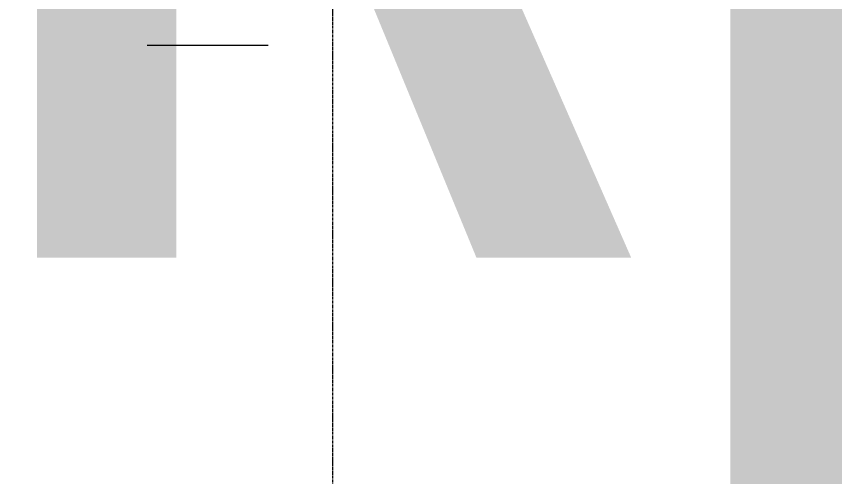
# Model space of a CAD drawing. Header units: millimetres. Extents: x 0 to 168960, y -92093 to 443706.
# Drawn here: x 23089 to 25944, y 102024 to 103631 of the extents above; entities that cross this region are included whole.
import ezdxf
from ezdxf.enums import TextEntityAlignment as Align

# ---------------------------------------------------------------- set-up
doc = ezdxf.new("R2018")
doc.units = ezdxf.units.MM
doc.linetypes.add('осевая', pattern=[50.8, 31.75, -6.35, 6.35, -6.35])
for name, color, linetype, lineweight in [('_0', 7, 'Continuous', 15), ('АР_Названия помещений', 124, 'Continuous', 5), ('АР_Номер помещения', 1, 'Continuous', 25), ('АР_Помещения_площадь', 19, 'Continuous', 9)]:
    doc.layers.add(name, color=color, linetype=linetype, lineweight=lineweight)
doc.styles.add('ISOCPEUR', font='isocpeur.ttf', dxfattribs={"height": 175})
doc.styles.get("Standard").update_dxf_attribs({"font": 'arial.ttf'})

# ---------------------------------------------------------------- blocks, each defined once
blk = doc.blocks.new('*U289')
at = {"color": 8, "style": 'ISOCPEUR', "width": 0.7, "flags": 1}
blk.add_attdef('КАТЕГОРИЯ', (-499.2, -2092.2), '', height=250, dxfattribs=at)
at = {"layer": 'АР_Номер помещения', "color": 8, "style": 'ISOCPEUR', "width": 0.7}
blk.add_attdef('НОМЕР_ПОМЕЩЕНИЯ', text='', height=300, dxfattribs=at).set_placement((-19098.7, 1732.7), align=Align.MIDDLE_CENTER)
at = {"layer": 'АР_Помещения_площадь', "color": 8, "lineweight": 30, "width": 0.7, "flags": 104}
blk.add_attdef('ИМЯ_ПОМЕЩЕНИЯ', text='', height=100, dxfattribs=at).set_placement((157.6, 1217.1), align=Align.MIDDLE_CENTER)
at = {"layer": 'АР_Помещения_площадь', "color": 8, "style": 'ISOCPEUR', "width": 0.7}
blk.add_attdef('ПЛОЩАДЬ_ПОМЕЩЕНИЯ', text='', height=200, dxfattribs=at).set_placement((-16823.8, 938.2), align=Align.MIDDLE_RIGHT)
blk = doc.blocks.new('*U266')
at = {"color": 8, "style": 'ISOCPEUR', "width": 0.7, "flags": 1}
blk.add_attdef('КАТЕГОРИЯ', (-499.2, -2092.2), '', height=250, dxfattribs=at)
at = {"layer": 'АР_Номер помещения', "color": 8, "style": 'ISOCPEUR', "width": 0.7}
blk.add_attdef('НОМЕР_ПОМЕЩЕНИЯ', text='', height=300, dxfattribs=at).set_placement((-20638.7, 1708.8), align=Align.MIDDLE_CENTER)
at = {"layer": 'АР_Помещения_площадь', "color": 8, "lineweight": 30, "width": 0.7, "flags": 104}
blk.add_attdef('ИМЯ_ПОМЕЩЕНИЯ', text='', height=100, dxfattribs=at).set_placement((157.6, 1217.1), align=Align.MIDDLE_CENTER)
at = {"layer": 'АР_Помещения_площадь', "color": 8, "style": 'ISOCPEUR', "width": 0.7}
blk.add_attdef('ПЛОЩАДЬ_ПОМЕЩЕНИЯ', text='', height=200, dxfattribs=at).set_placement((-11185.6, -2360.5), align=Align.MIDDLE_RIGHT)
blk = doc.blocks.new('*U250')
at = {"color": 8, "style": 'ISOCPEUR', "width": 0.7, "flags": 1}
blk.add_attdef('КАТЕГОРИЯ', (-499.2, -2092.2), '', height=250, dxfattribs=at)
at = {"layer": 'АР_Номер помещения', "color": 8, "style": 'ISOCPEUR', "width": 0.7}
blk.add_attdef('НОМЕР_ПОМЕЩЕНИЯ', text='', height=300, dxfattribs=at).set_placement((-22604.6, 7861.9), align=Align.MIDDLE_CENTER)
at = {"layer": 'АР_Помещения_площадь', "color": 8, "style": 'ISOCPEUR', "width": 0.7}
blk.add_attdef('ПЛОЩАДЬ_ПОМЕЩЕНИЯ', text='', height=200, dxfattribs=at).set_placement((-14594.9, 3336.5), align=Align.MIDDLE_RIGHT)
at = {"layer": 'АР_Помещения_площадь', "color": 8, "lineweight": 30, "width": 0.7, "flags": 104}
blk.add_attdef('ИМЯ_ПОМЕЩЕНИЯ', text='', height=100, dxfattribs=at).set_placement((157.6, 1217.1), align=Align.MIDDLE_CENTER)
blk = doc.blocks.new('*U251')
at = {"layer": 'АР_Помещения_площадь', "color": 8}
blk.add_line((-14902.8, 3101), (-15325.1, 3101), dxfattribs=at)
at = {"color": 8, "style": 'ISOCPEUR', "width": 0.7, "flags": 1}
blk.add_attdef('КАТЕГОРИЯ', (-499.2, -2092.2), '', height=250, dxfattribs=at)
at = {"layer": 'АР_Номер помещения', "color": 8, "style": 'ISOCPEUR', "width": 0.7}
blk.add_attdef('НОМЕР_ПОМЕЩЕНИЯ', text='', height=300, dxfattribs=at).set_placement((-23270.6, 7877.3), align=Align.MIDDLE_CENTER)
at = {"layer": 'АР_Помещения_площадь', "color": 8, "style": 'ISOCPEUR', "width": 0.7}
blk.add_attdef('ПЛОЩАДЬ_ПОМЕЩЕНИЯ', text='', height=200, dxfattribs=at).set_placement((-14897.9, 3347.5), align=Align.MIDDLE_RIGHT)
at = {"layer": 'АР_Помещения_площадь', "color": 8, "lineweight": 30, "width": 0.7, "flags": 104}
blk.add_attdef('ИМЯ_ПОМЕЩЕНИЯ', text='', height=100, dxfattribs=at).set_placement((157.6, 1217.1), align=Align.MIDDLE_CENTER)

msp = doc.modelspace()

# ---------------------------------------------------------------- linework, layer by layer
at = {"layer": '_0', "linetype": 'осевая', "ltscale": 0.3}
msp.add_line((24193.71, 94017.929), (24193.71, 111160.564), dxfattribs=at)

# ---------------------------------------------------------------- block references
at = {"layer": '_0'}
ref = msp.add_blockref('*U289', (34536.627, 140089.43), dxfattribs=at)
lines = msp.add_mtext('\\W0.8000;Информационный\\Pбиблиотечный центр (хранение (закрытый фонд) и выдачи книг)', dxfattribs={"layer": 'АР_Названия помещений', "color": 8, "insert": (15339.179, 142409.833), "char_height": 5167.03637, "width": 1779.62855, "attachment_point": 1})
ref.add_attrib('ИМЯ_ПОМЕЩЕНИЯ', '', (15339.179, 142409.833), dxfattribs={"flags": 104}).embed_mtext(lines)
ref = msp.add_blockref('*U266', (34528.429, 113748.108), dxfattribs=at)
lines = msp.add_mtext('\\W0.8000;Коридор с рекреацией (начальная школа)', dxfattribs={"layer": 'АР_Названия помещений', "color": 8, "insert": (19407.935, 111461.084), "char_height": 5167.03637, "width": 1779.62855, "attachment_point": 1})
ref.add_attrib('ИМЯ_ПОМЕЩЕНИЯ', '', (19407.935, 111461.084), dxfattribs={"flags": 104}).embed_mtext(lines)
ref = msp.add_blockref('*U250', (29687.768, 100428.7), dxfattribs=at)
lines = msp.add_mtext('\\W0.8000;Учебный кабинет', dxfattribs={"layer": 'АР_Названия помещений', "color": 8, "insert": (11227.935, 108868.733), "char_height": 5167.03637, "width": 1779.62855, "attachment_point": 1})
ref.add_attrib('ИМЯ_ПОМЕЩЕНИЯ', '', (11227.935, 108868.733), dxfattribs={"flags": 104}).embed_mtext(lines)
ref = msp.add_blockref('*U251', (38870.702, 100428.506), dxfattribs=at)
lines = msp.add_mtext('\\W0.8000;Учебный кабинет', dxfattribs={"layer": 'АР_Названия помещений', "color": 8, "insert": (20997.935, 108888.733), "char_height": 5167.03637, "width": 1779.62855, "attachment_point": 1})
ref.add_attrib('ИМЯ_ПОМЕЩЕНИЯ', '', (20997.935, 108888.733), dxfattribs={"flags": 104}).embed_mtext(lines)

doc.saveas('drawing.dxf')
